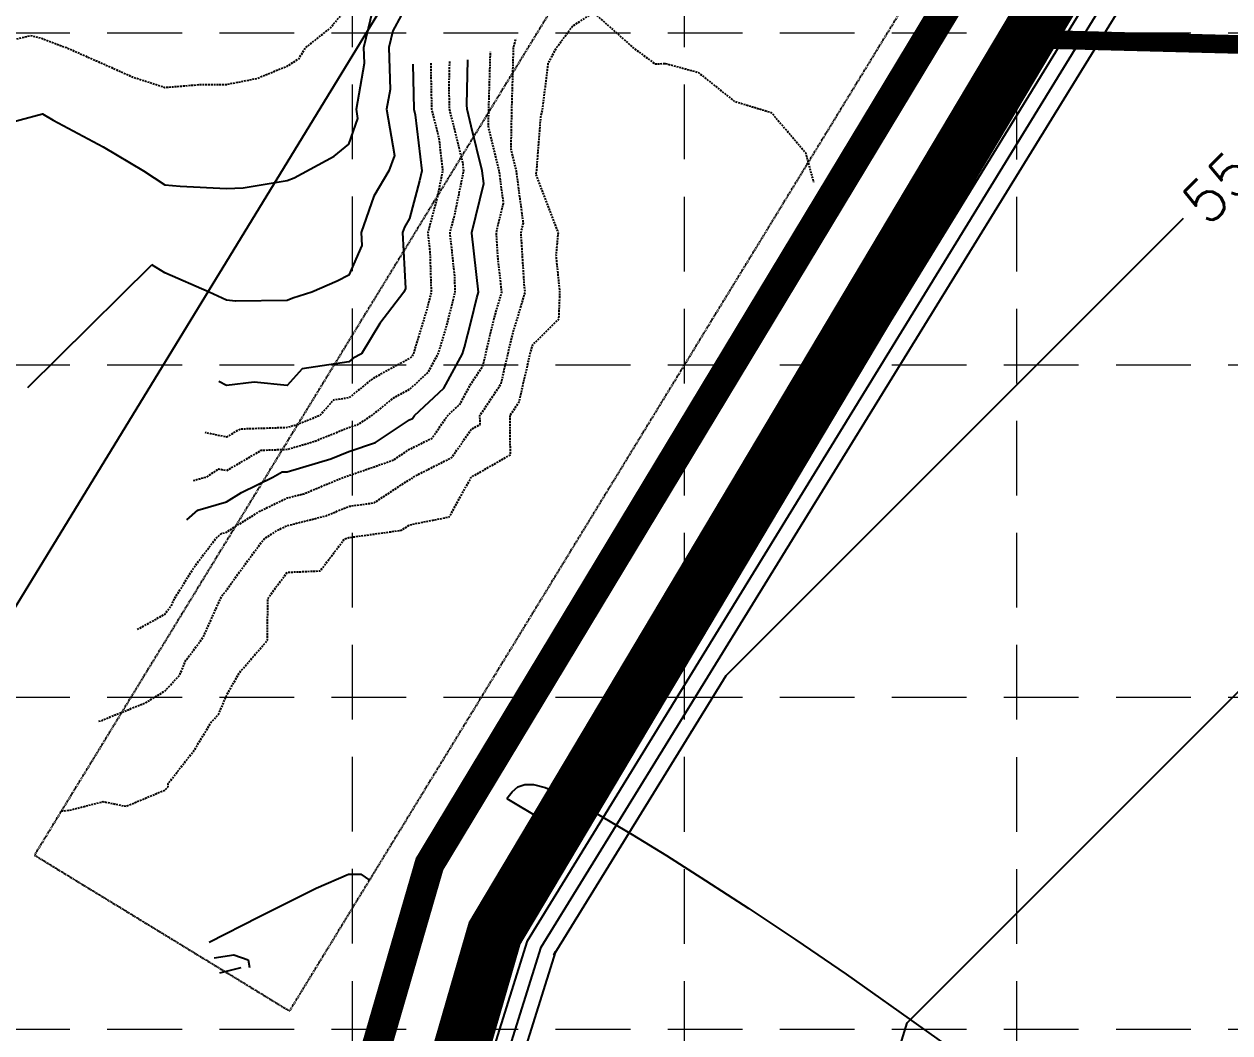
# Model space of a CAD drawing. Header units: inches. Extents: x 8135 to 11700, y -938 to 4760.
# Drawn here: x 10096.5 to 10419.2, y 3777.1 to 4047.2 of the extents above; entities that cross this region are included whole.
import ezdxf
from ezdxf.enums import TextEntityAlignment as Align

# ---------------------------------------------------------------- set-up
doc = ezdxf.new("R2010")
doc.units = ezdxf.units.IN
doc.header["$MEASUREMENT"] = 0
for name, pattern in [('DASHED', [0.75, 0.5, -0.25]), ('DASHED2', [0.375, 0.25, -0.125]), ('HIDDEN', [0.375, 0.25, -0.125]), ('HIDDEN2', [0.1875, 0.125, -0.0625]), ('PHANTOM', [2.5, 1.25, -0.25, 0.25, -0.25, 0.25, -0.25])]:
    doc.linetypes.add(name, pattern=pattern)
for name, color, linetype in [('ADJ', 11, 'Continuous'), ('BERM1', 7, 'Continuous'), ('EC', 35, 'DASHED'), ('EX-ESMT', 8, 'DASHED2'), ('GRID', 254, 'HIDDEN'), ('LIMITS OF DISTURBANCE', 1, 'HIDDEN'), ('PH1-BNDY', 1, 'PHANTOM'), ('PH1-U.E.', 7, 'HIDDEN2'), ('PRO-CONT-I', 6, 'Continuous'), ('PRO-SILT FENCE', 8, 'DASHED2'), ('PROP-CONT-H', 6, 'Continuous'), ('PROP-CONT-L', 7, 'Continuous')]:
    doc.layers.add(name, color=color, linetype=linetype)
doc.styles.add('SIMPLEX', font='simplex.shx', dxfattribs={"height": 24})

msp = doc.modelspace()

# ---------------------------------------------------------------- linework, layer by layer
at = {"layer": 'ADJ'}
msp.add_line((10057.34, 3830.94), (10218.74, 4095.01), dxfattribs=at)
at = {"layer": 'BERM1', "color": 35, "const_width": 5}
msp.add_lwpolyline([(10594.21, 4037.32), (10364.96, 4043.22), (10222.44, 3803.84), (10122.85, 3459.57), (10248.92, 3465.89), (10318.97, 3417.81), (10565.31, 3670.02)], close=True, dxfattribs=at)
at = {"layer": 'EC', "color": 35, "flags": 128}
for points, elevation in [([(10054.51, 4007.88), (10054.53, 4007.91), (10060.19, 4016.4), (10068.67, 4022.76), (10069.53, 4023.54), (10070.63, 4024.41), (10075.87, 4033.6), (10084.92, 4040.91), (10098.17, 4044.16), (10101.42, 4043.35), (10107.83, 4040.91), (10117.67, 4036.57), (10125.53, 4033.05), (10134.17, 4030.27), (10144.03, 4031.06), (10150.67, 4031.06), (10158.8, 4032.66), (10166.92, 4035.99), (10169.97, 4037.86), (10171.85, 4040.91), (10178.31, 4046.03), (10183.42, 4052.1), (10184.45, 4056.37), (10185.02, 4057.41), (10188.07, 4068.84), (10190, 4073.41), (10192.7, 4080.49), (10199.67, 4089), (10199.9, 4089.69), (10200.05, 4089.91)], 556), ([(10106.45, 3836.51), (10108.5, 3836.73), (10117.67, 3839.06), (10123.79, 3837.8), (10134.17, 3842.17), (10135.09, 3842.99), (10135.07, 3843.91), (10141.92, 3852.66), (10146.65, 3860.41), (10148.59, 3862.5), (10150.67, 3867.43), (10154.05, 3873.48), (10157.03, 3876.91), (10161.63, 3882.28), (10161.72, 3893.41), (10163.88, 3896.41), (10166.92, 3900.46), (10175.77, 3900.83), (10182.25, 3909.41), (10183.19, 3909.65), (10183.42, 3909.75), (10197.43, 3911.69), (10199.67, 3913.17), (10210.3, 3915.28), (10216.17, 3925.91), (10226.66, 3931.93), (10226.56, 3942.41), (10229, 3946.09), (10231.96, 3958.91), (10232.1, 3959.49), (10232.67, 3961.42), (10239.65, 3968.32), (10239.93, 3975.41), (10238.93, 3985.25), (10239.49, 3991.41), (10233.53, 4007.04), (10233.69, 4007.91), (10234.79, 4022.26), (10235.29, 4024.41), (10236.8, 4036.72), (10239.02, 4040.91), (10243.28, 4046.64), (10248.92, 4050.29), (10259.5, 4040.91), (10265.42, 4036.55), (10268.2, 4036.66)], 547), ([(10116.46, 3860.56), (10117.34, 3860.75), (10117.67, 3860.98), (10129.04, 3865.55), (10134.17, 3868.66), (10138.14, 3872.94), (10139.82, 3876.91), (10144.47, 3883.12), (10149.07, 3893.41), (10149.68, 3894.38), (10150.67, 3895.7), (10156.46, 3903.71), (10160.73, 3909.41), (10164.55, 3911.82), (10166.92, 3912.96), (10177.27, 3915.56), (10183.42, 3918.12), (10190.17, 3919.06), (10199.67, 3925.3), (10200.18, 3925.4), (10200.46, 3925.91), (10210.94, 3931.15), (10216.17, 3938.7), (10218.53, 3940.05), (10218.51, 3942.41), (10224.16, 3950.93), (10226, 3958.91), (10227.29, 3964.3), (10230.61, 3975.41), (10230.36, 3977.66), (10229.51, 3991.41), (10230.13, 3993.96), (10228.26, 4007.91), (10226.85, 4013.73), (10227.05, 4024.41), (10227.21, 4029.87), (10227.5, 4040.91), (10228.17, 4043.33)], 548), ([(10126.8, 3885.15), (10134.17, 3889.24), (10135.96, 3891.62), (10136.76, 3893.41), (10142, 3901.82), (10147.75, 3909.41), (10149.28, 3910.8), (10150.67, 3911.2), (10159.61, 3916.83), (10166.92, 3920.36), (10171.36, 3921.47), (10182.02, 3925.91), (10183.11, 3926.23), (10183.42, 3926.36), (10195.21, 3930.44), (10199.67, 3933.37), (10205.7, 3936.39), (10209.88, 3942.41), (10213.14, 3945.45), (10216.17, 3951.02), (10219.32, 3955.77), (10220.05, 3958.91), (10222.48, 3969.11), (10224.36, 3975.41), (10223.34, 3984.47), (10222.91, 3991.41), (10224.82, 3999.26), (10223.67, 4007.91), (10220.78, 4019.8), (10220.87, 4024.41), (10221.21, 4035.87), (10221.32, 4039.78)], 549), ([(10210.34, 4037.16), (10210.17, 4030.41), (10210.3, 4024.41), (10213.84, 4010.25), (10214.1, 4007.91), (10211.63, 3995.95), (10210.42, 3991.41), (10211.66, 3979.79), (10211.8, 3975.41), (10209.34, 3965.74), (10207.26, 3958.91), (10204.59, 3953.99), (10199.67, 3949.42), (10195.18, 3946.98), (10189.52, 3942.41), (10185.82, 3939.98), (10183.42, 3939.15), (10173.99, 3935.35), (10166.92, 3933.28), (10159.9, 3933.05), (10150.67, 3927.62), (10148.51, 3928.07), (10145.27, 3925.91), (10141.72, 3924.9)], 551), ([(10205.37, 4036.71), (10205.34, 4035.25), (10205.55, 4024.41), (10207.51, 4016.57), (10208.51, 4007.91), (10207, 4000.59), (10204.55, 3991.41), (10205.11, 3986.14), (10205.45, 3975.41), (10204.28, 3970.8), (10200.66, 3958.91), (10200.32, 3958.27), (10199.67, 3957.67), (10189.88, 3952.35), (10183.42, 3947.14), (10179.3, 3946.54), (10175.65, 3942.41), (10169.43, 3939.9), (10166.92, 3939.17), (10154.27, 3938.76), (10150.67, 3936.64), (10144.94, 3937.83)], 552), ([(10268.2, 4036.66), (10276.89, 4034.31), (10286.59, 4026.56), (10296.48, 4023.54), (10305.61, 4012.86), (10307.8, 4004.87)], 547)]:
    msp.add_lwpolyline(points, dxfattribs=dict(at, elevation=elevation))
at = {"layer": 'EC', "color": 35, "linetype": 'Continuous', "flags": 128}
for points, elevation in [([(10089.34, 4020), (10101.42, 4023.17), (10104.29, 4021.5), (10117.67, 4014.33), (10128.42, 4007.91), (10134.17, 4004.22), (10138.3, 4003.79), (10150.67, 4003.2), (10155.11, 4003.41), (10166.92, 4005.3), (10168.8, 4006.03), (10179.46, 4011.88), (10183.42, 4015.04), (10185.86, 4021.94), (10185.45, 4024.41), (10187.56, 4036.72), (10187.44, 4040.91), (10189.83, 4050.91)], 555), ([(10199.67, 4053.59), (10195.21, 4045.44), (10194.12, 4040.91), (10194.44, 4029.72), (10193.53, 4024.41), (10195.59, 4012.06), (10194.13, 4007.91), (10190.07, 4001.16), (10186.74, 3991.41), (10186.93, 3987.96), (10183.42, 3979.98), (10180.33, 3978.41), (10173.52, 3975.41), (10168.46, 3973.88), (10166.92, 3973.25), (10153.03, 3973.02), (10150.67, 3973.32), (10146.03, 3975.41), (10134.17, 3980.59), (10130.67, 3982.8)], 554), ([(10140.04, 3914.48), (10142.96, 3917.12), (10150.67, 3919.33), (10154.68, 3921.85), (10163.09, 3925.91), (10165.52, 3927.34), (10166.92, 3927.38), (10178.55, 3930.79), (10183.42, 3932.75), (10190.52, 3935.21), (10199.67, 3941.23), (10200.46, 3941.62), (10201.01, 3942.41), (10208.86, 3949.72), (10213.86, 3958.91), (10214.4, 3960.68), (10216.17, 3967.66), (10217.67, 3973.92), (10218.11, 3975.41), (10216.31, 3991.27), (10216.31, 3991.41), (10219.52, 4004.57), (10219.07, 4007.91), (10216.17, 4019.86), (10215.04, 4024.41), (10215.01, 4025.57), (10215.3, 4037.61)], 550), ([(10200.57, 4036.52), (10200.81, 4024.41), (10201.19, 4022.89), (10202.92, 4007.91), (10202.36, 4005.22), (10199.67, 3995.15), (10198.28, 3992.83), (10197.8, 3991.41), (10198.62, 3976.45), (10198.17, 3975.41), (10191.69, 3967.02), (10186.77, 3958.91), (10184.59, 3957.73), (10183.42, 3956.79), (10170.88, 3954.95), (10166.92, 3950.48), (10158.11, 3951.36), (10150.67, 3950.44), (10148.64, 3951.56)], 553), ([(10097.47, 3949.94), (10130.67, 3982.8)], 554), ([(10146.04, 3801.46), (10159.33, 3808.18), (10174.68, 3815.85), (10183.28, 3819.64), (10186.66, 3819.64), (10188.92, 3818.04)], 546), ([(10147.32, 3797.25), (10152.67, 3798.05), (10156.46, 3796.72), (10156.85, 3794.61)], 545), ([(10148.84, 3793.26), (10154.56, 3794.63)], 544)]:
    msp.add_lwpolyline(points, dxfattribs=dict(at, elevation=elevation))
msp.add_lwpolyline([(10225.7, 3839.86), (10227.11, 3841.72), (10228.65, 3843.02), (10230.5, 3843.68), (10232.87, 3843.64), (10235.95, 3842.82), (10239.94, 3841.14), (10245.03, 3838.53), (10251.42, 3834.93), (10259.26, 3830.27), (10268.47, 3824.59), (10278.92, 3817.95), (10290.49, 3810.41), (10303.06, 3802.02), (10316.49, 3792.83), (10330.66, 3782.91), (10345.45, 3772.3), (10360.72, 3761.01), (10362.01, 3760.01)], dxfattribs=at)
at = {"layer": 'EX-ESMT'}
for p, q in [((10263.74, 4093.85), (10099.25, 3824.73)), ((10356.04, 4091.47), (10167.51, 3783.01)), ((10099.25, 3824.73), (10167.51, 3783.01)), ((10099.25, 3824.73), (10167.51, 3783.01))]:
    msp.add_line(p, q, dxfattribs=at)
at = {"layer": 'GRID', "color": 252, "linetype": 'HIDDEN', "lineweight": 0, "ltscale": 80}
for p, q in [((10184.4, -488.97), (10184.4, 4667.09)), ((10273.3, -488.99), (10273.3, 4667.09)), ((10362.19, -489), (10362.19, 4667.09)), ((8228.76, 4044.84), (11606.69, 4044.84)), ((8228.76, 3955.95), (11606.69, 3955.95)), ((8228.76, 3867.06), (11606.69, 3867.06)), ((8228.76, 3778.16), (11606.69, 3778.16))]:
    msp.add_line(p, q, dxfattribs=at)
at = {"layer": 'LIMITS OF DISTURBANCE', "color": 1, "ltscale": 150, "const_width": 8}
msp.add_lwpolyline([(11356.16, 4082.91), (10372.03, 4099.15), (10205, 3822.33), (10107.2, 3485.09), (10049.23, 3481.1), (9981.33, 3316.26), (9913.43, 3302.68), (9923.13, 3324.01), (9917.31, 3470.44), (9901.53, 3481.16), (9692.97, 3486.98), (9673.57, 3405.52), (9728.86, 3367.71), (9733.71, 3335.71), (9577.44, 3177.33)], dxfattribs=at)
at = {"layer": 'PH1-BNDY'}
for p, q in [((10393.12, 4090.51), (10222.44, 3803.84)), ((10222.44, 3803.84), (10122.85, 3459.57))]:
    msp.add_line(p, q, dxfattribs=at)
at = {"layer": 'PH1-U.E.'}
msp.add_line((11307.04, 4018.95), (10364.96, 4043.22), dxfattribs=at)
at = {"layer": 'PRO-CONT-I', "color": 40}
msp.add_line((10275.49, 3858.39), (10274.91, 3857.66), dxfattribs=at)
at = {"layer": 'PRO-SILT FENCE', "color": 200, "const_width": 15}
msp.add_lwpolyline([(10124.67, 3465.88), (10222.44, 3803.84), (10364.96, 4043.22), (10393.12, 4090.51)], dxfattribs=at)
at = {"layer": 'PROP-CONT-H', "color": 40, "ltscale": 100}
msp.add_lwpolyline([(10127.24, 3428.19), (10130.15, 3391.86), (10114.33, 3343.74), (10197.81, 3341.66), (10332.84, 3779.82), (10472.17, 3919.15)], dxfattribs=at)
at = {"layer": 'PROP-CONT-L', "color": 40, "ltscale": 100}
for points in [[(10225.7, 3839.86), (10243.42, 3829.31), (10399.61, 4083.8)], [(10156.95, 3632.81), (10176.53, 3627.15), (10231.2, 3801.76), (10401.9, 4079.87)], [(10119.68, 3440.36), (10127.17, 3449.72), (10132.91, 3474.46), (10234.87, 3800.09), (10404.87, 4075.96)], [(10406.75, 3995.15), (10284.33, 3872.73), (10238.28, 3798), (10238.69, 3798.9), (10136.73, 3473.26), (10136.81, 3473.55), (10130.98, 3448.45), (10125.43, 3436.83)]]:
    msp.add_lwpolyline(points, dxfattribs=at)

# ---------------------------------------------------------------- texts
at = {"layer": 'PROP-CONT-L', "color": 40, "ltscale": 100, "style": 'SIMPLEX'}
msp.add_text('554', height=11.2, rotation=45, dxfattribs=at).set_placement((10419.56, 4006.89), align=Align.MIDDLE)

doc.saveas('drawing.dxf')
